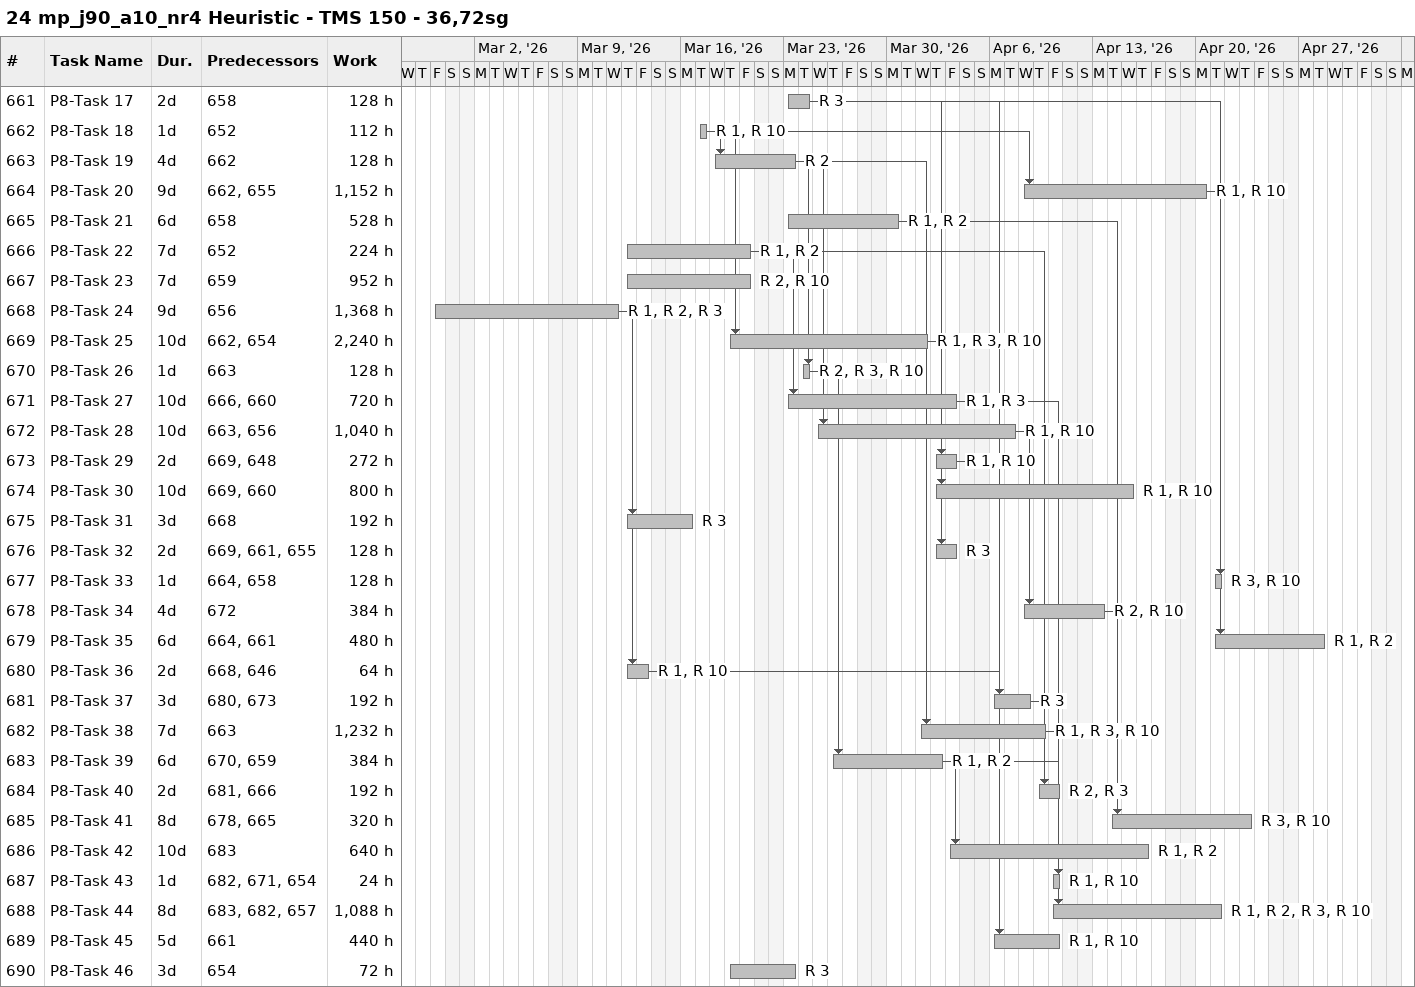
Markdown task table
24 mp_j90_a10_nr4 Heuristic - TMS 150 - 36,72sg

| ID | Task | Duration | Start | Finish | Predecessors | Resources | Work (h) |
|---|---|---|---|---|---|---|---|
| 661 | P8-Task 17 | 2d | 2026-03-23 | 2026-03-24 | 658 | R 3 | 128 |
| 662 | P8-Task 18 | 1d | 2026-03-17 | 2026-03-17 | 652 | R 1, R 10 | 112 |
| 663 | P8-Task 19 | 4d | 2026-03-18 | 2026-03-23 | 662 | R 2 | 128 |
| 664 | P8-Task 20 | 9d | 2026-04-08 | 2026-04-20 | 662, 655 | R 1, R 10 | 1152 |
| 665 | P8-Task 21 | 6d | 2026-03-23 | 2026-03-30 | 658 | R 1, R 2 | 528 |
| 666 | P8-Task 22 | 7d | 2026-03-12 | 2026-03-20 | 652 | R 1, R 2 | 224 |
| 667 | P8-Task 23 | 7d | 2026-03-12 | 2026-03-20 | 659 | R 2, R 10 | 952 |
| 668 | P8-Task 24 | 9d | 2026-02-27 | 2026-03-11 | 656 | R 1, R 2, R 3 | 1368 |
| 669 | P8-Task 25 | 10d | 2026-03-19 | 2026-04-01 | 662, 654 | R 1, R 3, R 10 | 2240 |
| 670 | P8-Task 26 | 1d | 2026-03-24 | 2026-03-24 | 663 | R 2, R 3, R 10 | 128 |
| 671 | P8-Task 27 | 10d | 2026-03-23 | 2026-04-03 | 666, 660 | R 1, R 3 | 720 |
| 672 | P8-Task 28 | 10d | 2026-03-25 | 2026-04-07 | 663, 656 | R 1, R 10 | 1040 |
| 673 | P8-Task 29 | 2d | 2026-04-02 | 2026-04-03 | 669, 648 | R 1, R 10 | 272 |
| 674 | P8-Task 30 | 10d | 2026-04-02 | 2026-04-15 | 669, 660 | R 1, R 10 | 800 |
| 675 | P8-Task 31 | 3d | 2026-03-12 | 2026-03-16 | 668 | R 3 | 192 |
| 676 | P8-Task 32 | 2d | 2026-04-02 | 2026-04-03 | 669, 661, 655 | R 3 | 128 |
| 677 | P8-Task 33 | 1d | 2026-04-21 | 2026-04-21 | 664, 658 | R 3, R 10 | 128 |
| 678 | P8-Task 34 | 4d | 2026-04-08 | 2026-04-13 | 672 | R 2, R 10 | 384 |
| 679 | P8-Task 35 | 6d | 2026-04-21 | 2026-04-28 | 664, 661 | R 1, R 2 | 480 |
| 680 | P8-Task 36 | 2d | 2026-03-12 | 2026-03-13 | 668, 646 | R 1, R 10 | 64 |
| 681 | P8-Task 37 | 3d | 2026-04-06 | 2026-04-08 | 680, 673 | R 3 | 192 |
| 682 | P8-Task 38 | 7d | 2026-04-01 | 2026-04-09 | 663 | R 1, R 3, R 10 | 1232 |
| 683 | P8-Task 39 | 6d | 2026-03-26 | 2026-04-02 | 670, 659 | R 1, R 2 | 384 |
| 684 | P8-Task 40 | 2d | 2026-04-09 | 2026-04-10 | 681, 666 | R 2, R 3 | 192 |
| 685 | P8-Task 41 | 8d | 2026-04-14 | 2026-04-23 | 678, 665 | R 3, R 10 | 320 |
| 686 | P8-Task 42 | 10d | 2026-04-03 | 2026-04-16 | 683 | R 1, R 2 | 640 |
| 687 | P8-Task 43 | 1d | 2026-04-10 | 2026-04-10 | 682, 671, 654 | R 1, R 10 | 24 |
| 688 | P8-Task 44 | 8d | 2026-04-10 | 2026-04-21 | 683, 682, 657 | R 1, R 2, R 3, R 10 | 1088 |
| 689 | P8-Task 45 | 5d | 2026-04-06 | 2026-04-10 | 661 | R 1, R 10 | 440 |
| 690 | P8-Task 46 | 3d | 2026-03-19 | 2026-03-23 | 654 | R 3 | 72 |
